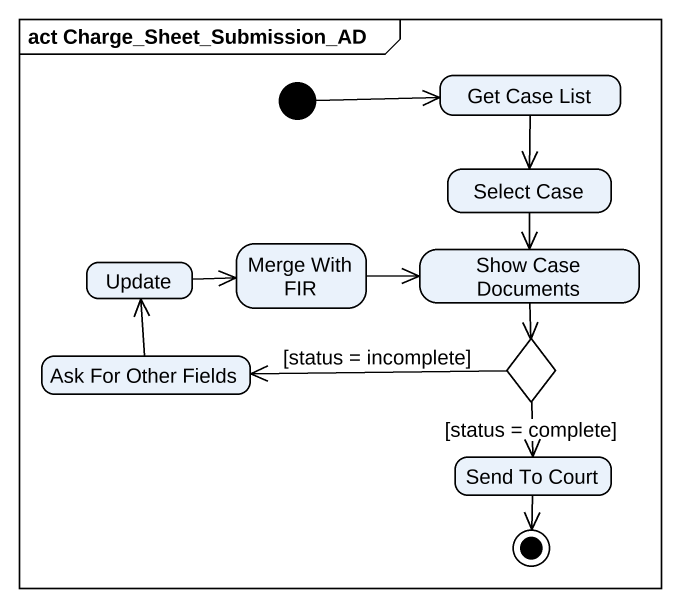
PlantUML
@startuml
mainframe act Charge_Sheet_Submission_AD
hide empty description
state "Get Case List" as Get_Case_List
state "Select Case" as Select_Case
state Update
state "Merge With FIR" as Merge_With_FIR
state "Show Case Documents" as Show_Case_Documents
state "Ask For Other Fields" as Ask_For_Other_Fields
state choice1 <<choice>>
state "Send To Court" as Send_To_Court
[*] -right-> Get_Case_List
Get_Case_List --> Select_Case
Select_Case --> Show_Case_Documents
Update -right-> Merge_With_FIR
Merge_With_FIR -right-> Show_Case_Documents
Show_Case_Documents --> choice1
Ask_For_Other_Fields -up-> Update
choice1 -left-> Ask_For_Other_Fields : [status = incomplete]
choice1 --> Send_To_Court : [status = complete]
Send_To_Court --> [*]
@enduml
